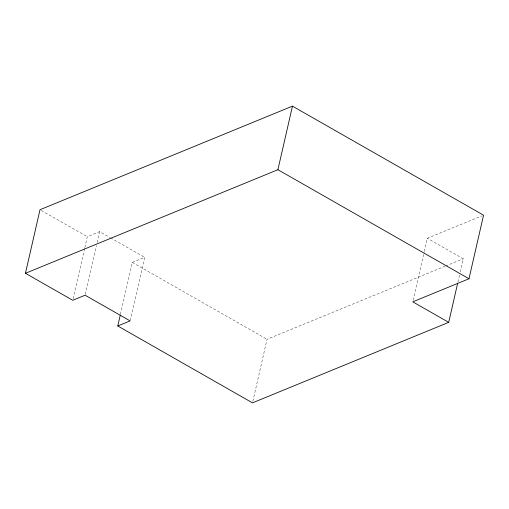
<?xml version="1.0" encoding="UTF-8"?>
<svg xmlns="http://www.w3.org/2000/svg" width="509" height="509" viewBox="0 0 509 509"><rect width="100%" height="100%" fill="white"/><g stroke="black" fill="none" stroke-linecap="round" stroke-linejoin="round"><path stroke-width="0.38" stroke-dasharray="2.54 1.91" d="M73.105 298.732L84.64 248.347M84.818 247.571L87.306 236.723L99.669 231.652L109.899 237.487M85.283 294.437L96.468 245.599M97.181 242.5L99.669 231.652M120.436 314.352L132.334 262.415L144.696 257.344L130.31 320.136M252.833 401.302L267.04 339.293L444.885 266.322M413.111 300.285L424.118 252.222M424.29 251.446L427.312 238.269L482.087 215.797M457.928 282.037L459.532 275.064M460.238 271.959L463.26 258.782L427.312 238.269M445.617 266.022L463.26 258.782M110.58 237.881L144.696 257.344M41.375 210.51L87.306 236.723M132.334 262.415L267.04 339.293"/><path stroke-width="0.76" d="M120.264 315.128L117.776 325.976L130.139 320.905L85.111 295.214L72.749 300.285L25.45 273.288L40.007 209.727L292.465 106.146L483.55 215.199L468.993 278.76L412.754 301.831L448.703 322.343L457.578 283.589M25.45 273.288L277.908 169.707L292.465 106.146M448.703 322.343L252.483 402.854L117.776 325.976M277.908 169.707L468.993 278.76"/></g></svg>
